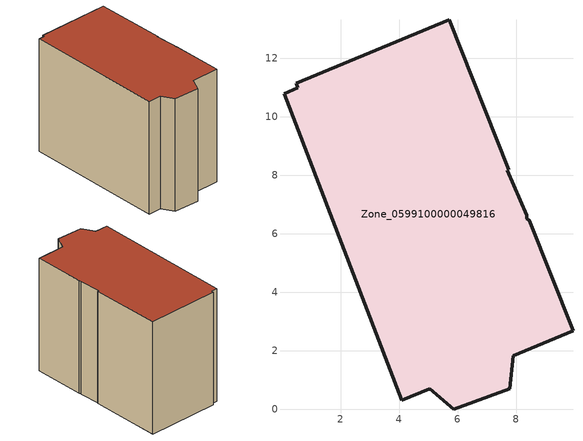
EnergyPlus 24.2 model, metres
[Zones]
Zone_0599100000049816
 floor ground (C_G): 7.69,8.17 8.37,6.65 8.37,6.53 8.44,6.47 9.94,2.69 7.9,1.83 7.78,0.71 5.87,0 5.05,0.7 4.09,0.31 0.06,10.79 0.54,10.99 0.48,11.15 5.71,13.33 7.75,8.19 z0
 wall outside (C_F): 5.87,0 7.78,0.71 7.9,1.83 9.94,2.69 8.44,6.47 8.37,6.53 8.37,6.65 7.69,8.17 7.75,8.19 5.71,13.33 0.48,11.15 0.54,10.99 0.06,10.79 4.09,0.31 5.05,0.7 5.87,0 z0:8.91
 roof outside (C_R): 7.69,8.17 7.75,8.19 5.71,13.33 0.48,11.15 0.54,10.99 0.06,10.79 4.09,0.31 5.05,0.7 5.87,0 7.78,0.71 7.9,1.83 9.94,2.69 8.44,6.47 8.37,6.53 8.37,6.65 z8.91
[BUILDING]
Pand.0599100000049816: North Axis=0; Terrain=City; Loads Convergence Tolerance Value=0.04; Temperature Convergence Tolerance Value=0.4; Solar Distribution=FullExterior; Maximum Number of Warmup Days=25; Minimum Number of Warmup Days=1
[Site:Location]
Rotterdam.The.Hague.AP_ZH_NLD Design_Conditions: Latitude=51.96; Longitude=4.45; Time Zone=1; Elevation=-4.5
[SITE:GROUNDTEMPERATURE:BUILDINGSURFACE]
18, 18, 18, 18, 18, 18, 18, 18, 18, 18, 18, 18
[MATERIAL] Thermal Absorptance=0.9; Solar Absorptance=0.7; Visible Absorptance=0.7
Name | Roughness | Thickness | Conductivity | Density | Specific Heat
G.TC.1946 | MediumSmooth | 0.15 | 1 | 540 | 1210
F.TC.1946 | Rough | 0.3 | 0.857143 | 1920 | 840
R.TC.1946 | MediumRough | 0.2 | 0.909091 | 1500 | 1000
[CONSTRUCTION]
C_G: G.TC.1946
C_F: F.TC.1946
C_R: R.TC.1946
[ZONE]
Zone_0599100000049816: Type=1; Multiplier=1; Ceiling Height=Autocalculate; Volume=Autocalculate; Floor Area=autocalculate; Part of Total Floor Area=Yes
[ZONEINFILTRATION:DESIGNFLOWRATE]
Infil_Zone_0599100000049816: Zone or ZoneList or Space or SpaceList=Zone_0599100000049816; Schedule=AlwaysOn; Design Flow Rate Calculation Method=Flow/Area; Flow Rate per Floor Area=0.003; Constant Term Coefficient=1; Temperature Term Coefficient=0; Velocity Term Coefficient=0; Velocity Squared Term Coefficient=0
[HVACTEMPLATE:ZONE:IDEALLOADSAIRSYSTEM]
Zone_0599100000049816: Maximum Heating Supply Air Temperature=50; Minimum Cooling Supply Air Temperature=13; Maximum Heating Supply Air Humidity Ratio=0.0156; Minimum Cooling Supply Air Humidity Ratio=0.0077; Heating Limit=NoLimit; Cooling Limit=NoLimit; Dehumidification Control Type=ConstantSensibleHeatRatio; Cooling Sensible Heat Ratio=0.7; Dehumidification Setpoint=60; Humidification Control Type=None; Humidification Setpoint=30; Outdoor Air Method=None; Outdoor Air Flow Rate per Person=0.00944; Outdoor Air Flow Rate per Zone Floor Area=0; Outdoor Air Flow Rate per Zone=0; Demand Controlled Ventilation Type=None; Outdoor Air Economizer Type=NoEconomizer; Heat Recovery Type=None; Sensible Heat Recovery Effectiveness=0.7; Latent Heat Recovery Effectiveness=0.65
[ZONECONTROL:THERMOSTAT]
ThermostatControl_Zone_0599100000049816: Zone or ZoneList=Zone_0599100000049816; Control Type Schedule=DualSetpointControlType; Control 1=Thermostat_Zone_0599100000049816; Temperature Difference Between Cutout And Setpoint=0
[THERMOSTATSETPOINT:DUALSETPOINT]
Thermostat_Zone_0599100000049816: Heating Setpoint Temperature Schedule=HeatingSetpoint_Zone_0599100000049816; Cooling Setpoint Temperature Schedule=CoolingSetpoint_Zone_0599100000049816
[SCHEDULE:COMPACT]
HeatingSetpoint_Zone_0599100000049816: Through: 12/31, For: AllDays, Until: 24:00, 21
CoolingSetpoint_Zone_0599100000049816: Through: 12/31, For: AllDays, Until: 24:00, 24
DualSetpointControlType: Through: 12/31, For: AllDays, Until: 24:00, 4
AlwaysOn: Through: 12/31, For: AllDays, Until: 24:00, 1
